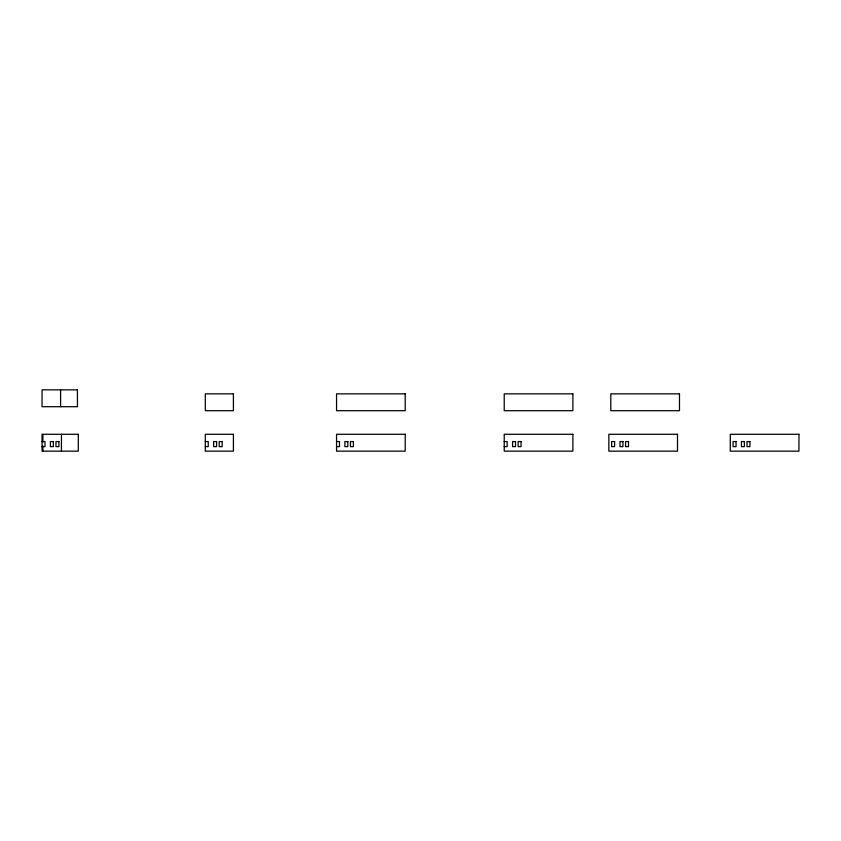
<?xml version="1.0" encoding="UTF-8"?>
<svg xmlns="http://www.w3.org/2000/svg" width="841" height="841" viewBox="0 0 841 841"><rect width="100%" height="100%" fill="white"/><g stroke="black" fill="none" stroke-linecap="round" stroke-linejoin="round"><path stroke-width="1.26" d="M42.05 441.567L45.004 441.567L45.004 446.624L42.05 446.624M205.309 441.567L208.253 441.567L208.253 446.624L205.309 446.624M336.547 441.567L339.491 441.567L339.491 446.624L336.547 446.624M504.222 441.567L507.165 441.567L507.165 446.624L504.222 446.624M61.435 434.292L61.435 451.154M60.584 389.846L60.584 406.708M42.891 434.292L42.891 442.072M42.891 445.961L42.891 451.154M77.435 389.846L42.05 389.846L42.05 406.708L77.435 406.708L77.435 389.846M233.409 393.851L205.309 393.851L205.309 410.702L233.409 410.702L233.409 393.851M405.215 393.851L336.547 393.851L336.547 410.702L405.215 410.702L405.215 393.851M572.889 393.851L504.222 393.851L504.222 410.702L572.889 410.702L572.889 393.851M679.486 393.851L610.808 393.851L610.808 410.702L679.486 410.702L679.486 393.851M78.287 434.292L42.05 434.292L42.05 451.154L78.287 451.154L78.287 434.292M233.409 434.292L205.309 434.292L205.309 451.154L233.409 451.154L233.409 434.292M405.215 434.292L336.547 434.292L336.547 451.154L405.215 451.154L405.215 434.292M572.889 434.292L504.222 434.292L504.222 451.154L572.889 451.154L572.889 434.292M677.51 434.292L608.842 434.292L608.842 451.154L677.51 451.154L677.51 434.292M798.95 434.292L730.282 434.292L730.282 451.154L798.95 451.154L798.95 434.292M53.34 441.567L50.397 441.567L50.397 446.624L53.34 446.624L53.34 441.567M58.902 441.567L55.958 441.567L55.958 446.624L58.902 446.624L58.902 441.567M216.6 441.567L213.646 441.567L213.646 446.624L216.6 446.624L216.6 441.567M222.161 441.567L219.207 441.567L219.207 446.624L222.161 446.624L222.161 441.567M347.838 441.567L344.884 441.567L344.884 446.624L347.838 446.624L347.838 441.567M353.399 441.567L350.445 441.567L350.445 446.624L353.399 446.624L353.399 441.567M515.512 441.567L512.568 441.567L512.568 446.624L515.512 446.624L515.512 441.567M521.073 441.567L518.119 441.567L518.119 446.624L521.073 446.624L521.073 441.567M614.603 441.567L611.649 441.567L611.649 446.624L614.603 446.624L614.603 441.567M622.95 441.567L619.996 441.567L619.996 446.624L622.95 446.624L622.95 441.567M628.5 441.567L625.557 441.567L625.557 446.624L628.5 446.624L628.5 441.567M736.043 441.567L733.089 441.567L733.089 446.624L736.043 446.624L736.043 441.567M744.39 441.567L741.436 441.567L741.436 446.624L744.39 446.624L744.39 441.567M749.941 441.567L746.997 441.567L746.997 446.624L749.941 446.624L749.941 441.567"/></g></svg>
